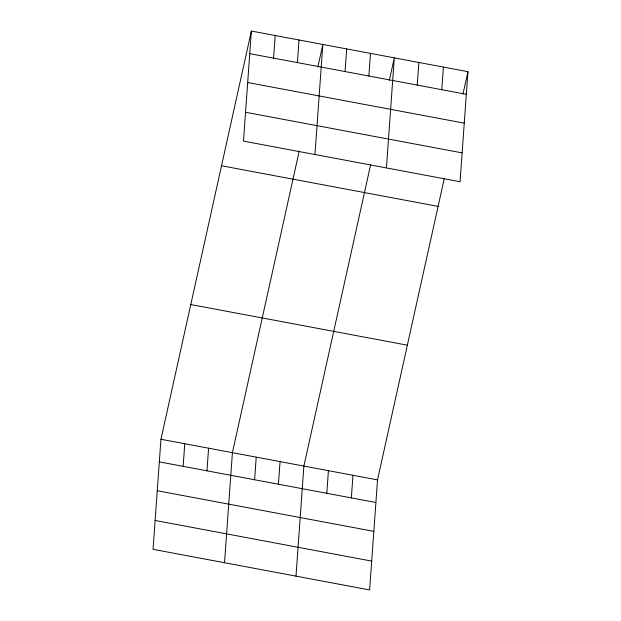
<?xml version="1.0" encoding="UTF-8"?>
<svg xmlns="http://www.w3.org/2000/svg" width="621" height="621" viewBox="0 0 621 621"><rect width="100%" height="100%" fill="white"/><g stroke="black" fill="none" stroke-linecap="round" stroke-linejoin="round"><path stroke-width="0.93" d="M251.373 31.05L243.486 141.114L460.052 181.736L467.947 71.671L251.373 31.05L160.948 439.264L153.053 549.329L369.627 589.95L377.514 479.886L444.318 178.32M183.148 466.355L184.771 443.728M206.972 470.819L208.586 448.199M224.523 562.735L232.409 452.67L299.221 151.097M273.574 58.141L275.196 35.521M254.61 479.761L256.232 457.134M297.397 62.612L299.019 39.985M278.433 484.225L280.055 461.605M314.956 154.52L322.842 44.456L317.867 66.905M295.992 576.141L303.879 466.076L370.683 164.503M345.043 71.547L346.665 48.927M326.801 493.299L328.424 470.679M368.866 76.018L370.489 53.39M351.346 497.902L352.969 475.282M386.425 167.926L394.312 57.862L389.336 80.311M417.234 85.085L418.857 62.465M441.779 89.688L443.402 67.068M462.971 94.12L467.947 71.671M249.758 53.67L466.324 94.299M247.686 82.531L464.252 123.152M245.559 112.261L462.125 152.882M221.534 165.76L438.1 206.382M190.787 304.554L407.353 345.175M160.948 439.264L377.514 479.886M159.325 461.884L375.891 502.505M157.253 490.737L373.826 531.366M155.126 520.468L371.692 561.097"/></g></svg>
